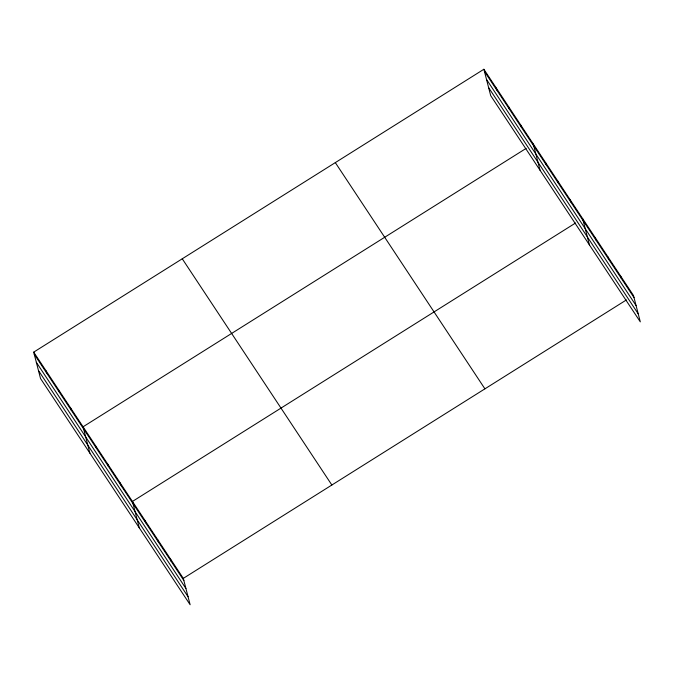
<?xml version="1.0" encoding="UTF-8"?>
<svg xmlns="http://www.w3.org/2000/svg" width="674" height="674" viewBox="0 0 674 674"><rect width="100%" height="100%" fill="white"/><g stroke="black" fill="none" stroke-linecap="round" stroke-linejoin="round"><path stroke-width="1.01" d="M33.7 352.14L183.303 578.368L190.127 604.738L40.524 378.51L33.7 352.14L483.873 69.262L633.476 295.49L640.3 321.86L490.697 95.632L483.873 69.262M526.167 148.364L83.07 426.794L89.886 453.164M575.537 223.018L132.441 501.448L139.257 527.818M183.303 578.368L626.407 299.93M484.429 71.41L634.032 297.638M486.502 79.406L636.104 305.634M488.633 87.645L638.236 313.865M335.315 162.611L484.918 388.839M182.258 258.791L331.861 485.019M34.256 354.288L183.859 580.516M36.32 362.283L185.923 588.512M38.452 370.515L188.054 596.743M620.762 276.256L621.318 278.404M608.049 257.03L608.605 259.178M595.327 237.796L595.883 239.944M582.614 218.57L589.438 244.948M570.271 199.908L570.827 202.057M557.929 181.247L558.485 183.395M545.586 162.577L546.142 164.726M533.244 143.916L540.068 170.286M520.901 125.254L521.457 127.403M508.558 106.585L509.114 108.741M496.216 87.923L496.772 90.072M170.589 559.134L171.145 561.282M157.868 539.908L158.424 542.056M145.154 520.673L145.71 522.822M120.098 482.786L120.654 484.935M107.756 464.116L108.312 466.273M95.413 445.455L95.969 447.603M70.728 408.132L71.284 410.281M58.385 389.462L58.941 391.611M46.043 370.801L46.599 372.949"/></g></svg>
